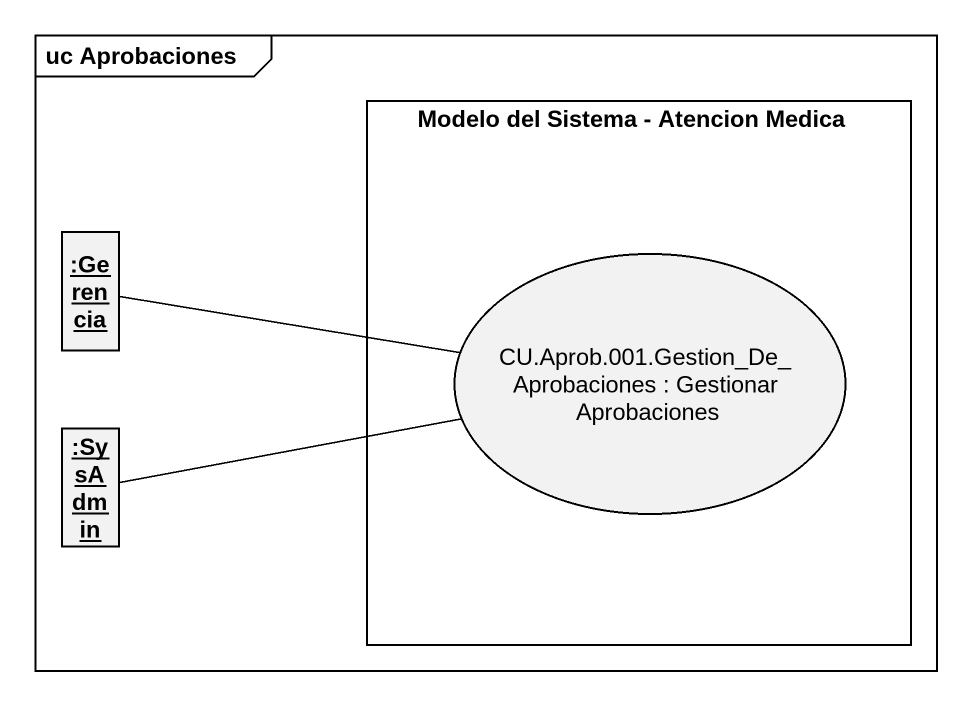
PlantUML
@startuml
mainframe uc Aprobaciones
allowmixing
hide circle
hide empty members
rectangle "Modelo del Sistema - Atencion Medica" as Modelo_del_Sistema_Atencion {
  usecase "CU.Aprob.001.Gestion_De_Aprobaciones : Gestionar Aprobaciones" as CU_Aprob_001_Gestion_De
}
object ":Gerencia" as Gerencia
object ":SysAdmin" as SysAdmin
Gerencia -right- CU_Aprob_001_Gestion_De
SysAdmin -right- CU_Aprob_001_Gestion_De
@enduml
